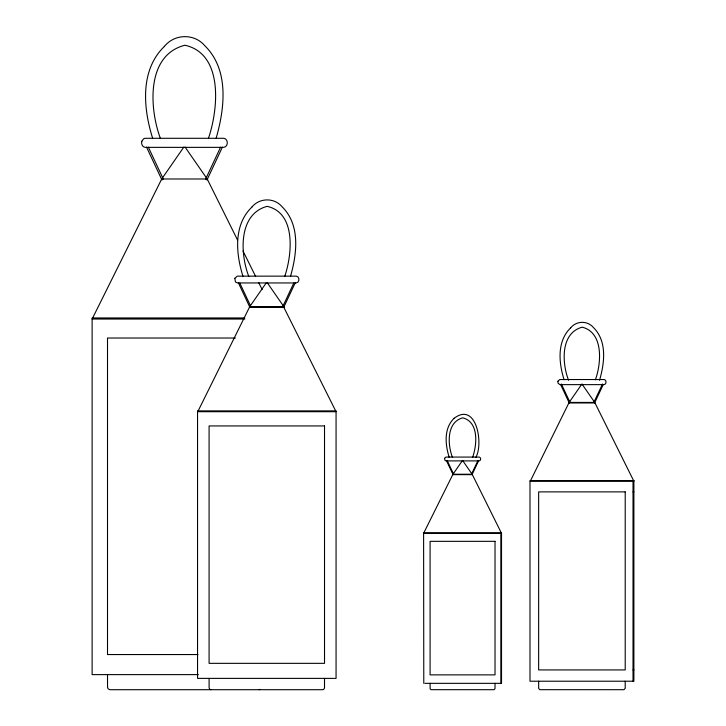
<?xml version="1.0" encoding="UTF-8"?>
<svg xmlns="http://www.w3.org/2000/svg" width="726" height="726" viewBox="0 0 726 726"><rect width="100%" height="100%" fill="white"/><g stroke="black" fill="none" stroke-linecap="round" stroke-linejoin="round"><path stroke-width="1.09" d="M208.607 137.849C218.408 108.664 223.481 53.833 184.921 45.23C146.126 55.013 149.22 108.011 160.328 138.249M216.094 138.421C224.742 108.301 229.362 69.95 204.85 45.765C194.35 33.332 174.63 33.668 164.385 46.428M284.755 276.406C292.17 254.418 296.317 212.909 267.15 206.347C238.31 213.97 239.943 253.628 248.809 276.479M290.491 276.37C296.998 253.746 300.51 224.924 282.096 206.756C274.219 197.427 259.427 197.672 251.75 207.246M472.608 457.389C477.064 444.829 479.078 421.888 462.689 417.822C446.426 422.269 447.506 444.557 452.461 457.362M475.82 457.453C483.697 443.795 476.456 401.251 454.095 418.321M595.374 379.807C601.491 363.082 603.605 332.472 582.188 327.181C560.372 332.989 561.851 363.045 568.576 380.27M599.54 380.315C604.513 363.191 607.381 341.302 593.405 327.49C587.497 320.493 576.399 320.683 570.645 327.862M220.586 147.215L205.676 178.986L207.01 179.93L222.401 147.142M293.776 283.095L282.713 306.662L283.712 307.37L295.255 282.777M477.998 460.411L471.51 474.241L472.072 474.641L478.561 460.81M602.526 383.981L593.868 402.422L594.612 402.957L603.27 384.508M183.832 147.106L161.716 178.986L92.12 319.041L92.619 319.041M266.179 282.977L249.744 306.662L197.762 411.706M423.603 533.329L452.96 474.241L462.562 460.411L472.154 474.241L501.521 533.329L423.812 533.329M530.425 481.211L633.88 481.211L594.73 402.422L581.934 383.981L569.139 402.422L530.27 481.211M164.484 46.328C139.8 70.077 143.213 108.283 152.623 138.203M251.822 207.173C233.191 225.105 235.914 253.955 243.038 276.497M454.131 418.276C443.595 428.422 445.201 444.739 449.249 457.471M570.7 327.807C556.751 341.229 558.757 362.818 564.084 379.698M163.259 178.986L161.925 179.93L146.534 147.142M260.162 689.391L259.109 689.7M161.753 178.986L162.216 178.986M162.488 178.986L207.082 178.986M250.325 306.662L283.294 306.662M283.494 306.662L336.065 411.706L198.361 411.706M249.744 307.37L283.866 307.37M244.707 317.952L92.12 317.952L92.12 674.617L198.361 674.617M93.2 319.041L244.844 319.041M235.387 338.026L107.512 338.026L107.512 654.553L198.044 654.553M569.139 402.422L594.122 402.422M569.139 402.957L594.73 402.957M452.979 474.241L472.145 474.241M452.96 474.641L472.154 474.641M633.018 491.883L633.88 491.883M633.018 669.926L633.88 669.926M333.76 678.383L197.545 678.383L197.545 410.889L336.065 410.889L336.065 678.383L334.622 678.383M423.784 683.338L423.603 532.875L501.521 532.875L501.521 683.338L501.04 683.338M424.901 683.338L500.223 683.338M210.821 689.7L209.805 689.292L209.115 687.903L209.088 678.383M185.094 147.106L207.209 178.986L237.475 239.879M267.44 282.977L283.866 306.662M243.019 251.042L255.625 276.415M258.656 282.505L262.186 289.61M561.352 383.981L570.01 402.422L569.257 402.957L560.599 384.508M447.116 460.411L453.614 474.241L453.051 474.641L446.554 460.81M239.834 283.095L250.897 306.662L249.898 307.37L238.355 282.777M148.349 147.215L162.778 177.961M633.018 480.594L633.018 681.215M625.222 681.215L625.204 688.357L623.924 689.7L539.745 689.682L538.665 688.357L538.647 681.215M500.867 532.875L500.867 683.338M495.023 683.338L495.014 688.693L494.052 689.7L430.917 689.682L430.11 688.693L430.091 683.338M324.522 678.383L324.504 687.903L323.805 689.292L322.789 689.7L109.817 689.7L108.183 688.865L107.539 687.304L107.512 674.617M141.806 141.271C141.053 143.775 142.378 147.169 145.273 147.36L223.662 147.36C228.372 146.997 228.536 138.993 223.917 138.294L145.009 138.294L143.657 138.739L141.806 141.271M234.807 278.376L235.487 281.987L237.411 282.949L296.199 282.949C299.738 282.677 299.865 276.67 296.399 276.143L237.22 276.143L234.807 278.376M444.566 458.333L444.947 460.366L446.027 460.901L479.096 460.901C481.084 460.747 481.157 457.371 479.205 457.071L445.918 457.071L444.566 458.333M557.94 381.204L557.995 383.119L559.891 384.635L603.987 384.635C606.637 384.435 606.727 379.925 604.132 379.535L559.746 379.535L557.94 381.204M324.522 425.944L209.088 425.944L209.088 663.337L324.522 663.337L324.522 425.944M633.88 480.594L529.989 480.594L529.989 681.215L633.88 681.215L633.88 480.594M625.222 491.883L538.647 491.883L538.647 669.926L625.222 669.926L625.222 491.883M495.023 541.333L430.091 541.333L430.091 674.871L495.023 674.871L495.023 541.333"/></g></svg>
